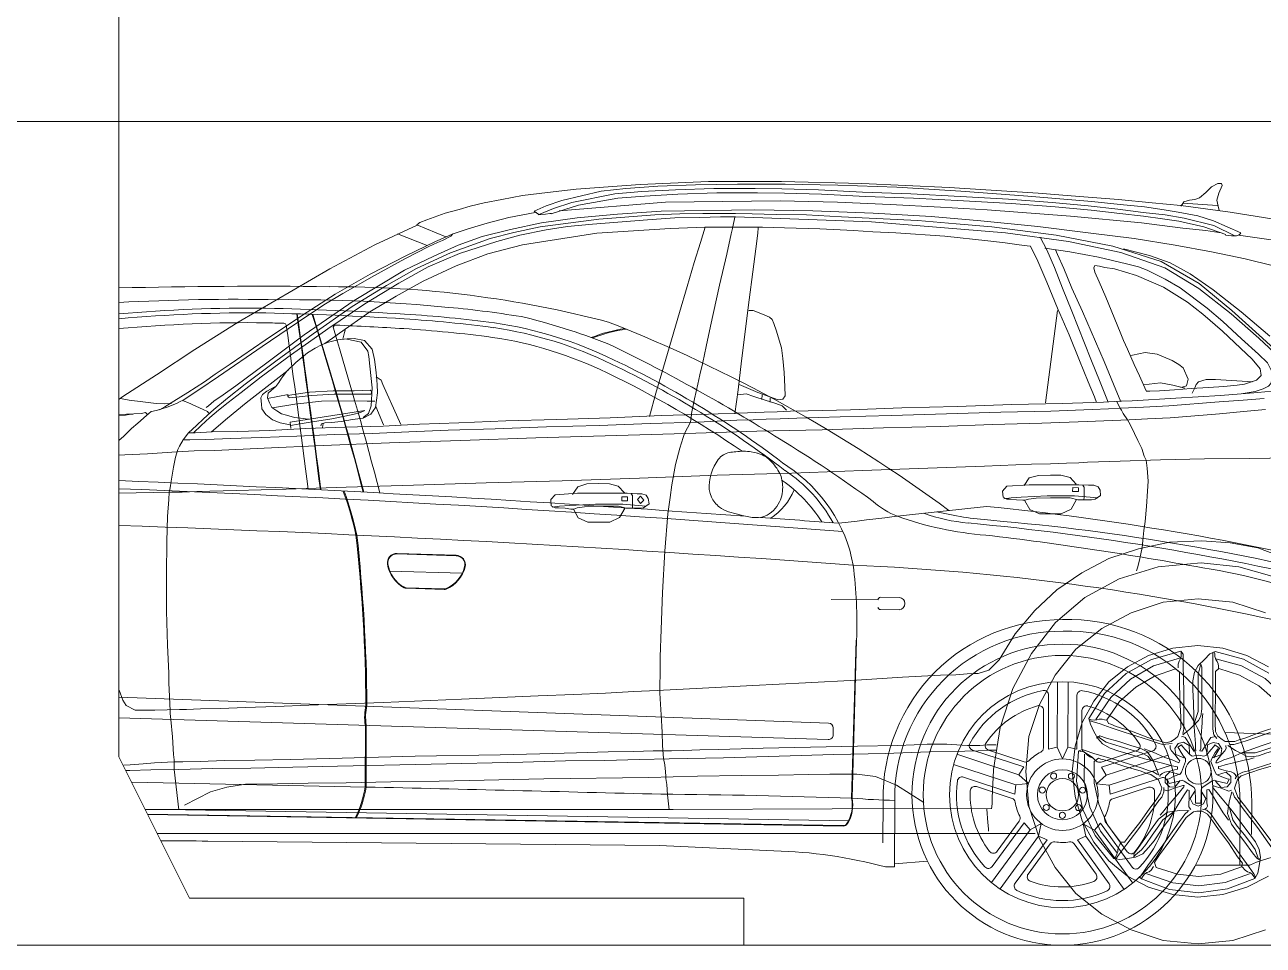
# Model space of a CAD drawing. Header units: millimetres. Extents: x 51154 to 151340, y -24069 to 30962.
# Drawn here: x 136451 to 139084, y -10350 to -8394 of the extents above; entities that cross this region are included whole.
import ezdxf

# ---------------------------------------------------------------- set-up
doc = ezdxf.new("R2010")
doc.units = ezdxf.units.MM
doc.layers.add('Отделка 1 _4_-1', color=7, linetype='Continuous', lineweight=9)
doc.layers.add('Стены', color=7, linetype='Continuous', lineweight=9)
doc.layers.add('Парковка-1', color=7, linetype='Continuous', lineweight=9, true_color=0xaaaaaa)
doc.layers.add('Элементы узлов-1', color=7, linetype='Continuous', lineweight=9, true_color=0xaaaaaa)

# ---------------------------------------------------------------- blocks, each defined once
blk = doc.blocks.new('Парковка_одиночная - Средний класс 5300х2500мм-8504601-Разрез 1-1')
at = {"layer": 'Парковка-1'}
for p, q in [((138912.9, -8773.6), (138986.4, -8778.2)), ((137243.8, -8838.5), (137306.4, -8863.3)), ((138620.6, -9197.4), (138646.8, -9001.7)), ((136966.9, -9188.2), (137010.9, -9179.6)), ((138018.8, -9180.4), (138018, -9190.5)), ((138035.8, -9186.6), (138035.8, -9195.9)), ((137213.6, -9244.6), (137197.3, -9205.2)), ((137085.2, -9241.5), (137084.4, -9250)), ((138991.8, -9930.7), (138978.7, -9951.6))]:
    blk.add_line(p, q, dxfattribs=at)
at = {"layer": 'Парковка-1', "flags": 128}
for points in [[(137346.6, -8844.7), (137284.8, -8819.2), (137290.9, -8814.6), (137305.6, -8808.4), (137345.1, -8794.5), (137374.5, -8786.7), (137397.7, -8779.8), (137427.8, -8772.8), (137465, -8765.8), (137509.1, -8757.3), (137562.4, -8750.4), (137623.5, -8743.4), (137759.7, -8733.3), (137904.3, -8727.2), (138059.8, -8727.2), (138230.7, -8731.8), (138416.4, -8740.3), (138605.1, -8751.9), (138693.3, -8758.9), (138776, -8765.8), (138848, -8772.8), (138908.3, -8778.2), (139013.5, -8792.1), (139106.3, -8807.6)], [(139035.9, -8836.2), (138977.9, -8810.7), (138944.6, -8799.9), (138902.9, -8792.1), (138873.5, -8787.5), (138831.7, -8781.3), (138779.9, -8775.9), (138719.6, -8769.7), (138583.4, -8758.1), (138441.1, -8748), (138305, -8739.5), (138179.7, -8734.9), (138067.5, -8732.6), (137966.2, -8732.6), (137877.2, -8734.1), (137796.8, -8737.2), (137728.7, -8741.9), (137676.1, -8748), (137592.6, -8767.4), (137559.3, -8779), (137533.8, -8790.6), (137543.9, -8797.5), (137548.5, -8797.5), (137557.8, -8796.8), (137567.1, -8795.2), (137570.9, -8795.2)], [(138908.3, -8779.8), (138911.4, -8775.9), (138915.2, -8770.5), (138926.8, -8766.6), (138938.5, -8765.8), (138948.5, -8762), (138961.7, -8750.4), (138974, -8738.8), (138987.2, -8731.8), (138994.9, -8731.8), (138996.5, -8735.7), (138989.5, -8751.9), (138984.9, -8766.6), (138988, -8779.8), (138990.3, -8789)], [(137542.3, -8798.3), (137574.8, -8784.4), (137614.3, -8772), (137705.5, -8753.5), (137762.8, -8748.8), (137834.7, -8744.9), (137915.9, -8741.9), (138004.1, -8741.9), (138060.6, -8742.6), (138138.7, -8744.9), (138232.3, -8749.6), (138334.4, -8753.5), (138440.3, -8758.9), (138542.4, -8765.1), (138635.2, -8772), (138711.8, -8779), (138774.5, -8785.9), (138828.6, -8792.9), (138875, -8798.3), (138916, -8805.3), (138978.7, -8820.8), (139023.5, -8842.4)], [(137570.2, -8796), (137628.2, -8777.4), (137711.7, -8762.7), (137768.9, -8758.1), (137839.3, -8754.2), (137922.1, -8751.1), (138008.7, -8751.1), (138066, -8751.9), (138144.9, -8754.2), (138238.5, -8758.9), (138340.6, -8762.7), (138446.5, -8768.2), (138548.6, -8774.3), (138641.4, -8781.3), (138718, -8788.3), (138779.1, -8795.2), (138829.4, -8800.6), (138869.6, -8806.8), (138904.4, -8811.5), (138957.8, -8823.8), (139004.2, -8840.1)], [(139168.9, -8922.1), (139045.2, -8891.9), (138974, -8876.4), (138896.7, -8862.5), (138809.3, -8848.6), (138711.8, -8836.2), (138604.3, -8823.1), (138483.6, -8810.7), (138377.7, -8801.4), (138254.7, -8794.5), (138126.3, -8789.8), (138003.3, -8787.5), (137803.8, -8790.6), (137710.9, -8796.8), (137625.1, -8804.5), (137549.3, -8815.3), (137483.5, -8829.3), (137423.2, -8844), (137372.2, -8862.5), (137321.1, -8885.7), (137258.5, -8915.9), (137151.7, -8980.1), (137045, -9052.8), (136966.1, -9112.4), (136899.6, -9161.1), (136873.3, -9180.4), (136853.1, -9194.3), (136841.5, -9203.6), (136836.9, -9207.5)], [(137587.2, -8789.8), (137813, -8771.2), (138056.7, -8768.2), (138178.9, -8771.2), (138291, -8775.9), (138397.8, -8782.1), (138496.8, -8787.5), (138673.9, -8800.6), (138824.7, -8815.3), (138863.4, -8820), (138912.9, -8826.2), (138961.7, -8831.6), (138980.2, -8833.9), (138994.1, -8836.2)], [(137536.1, -8792.9), (137480.4, -8803.7), (137434, -8816.1), (137393.8, -8827.7), (137359.8, -8839.3), (137345.9, -8845.5), (137324.2, -8854.8), (137261.5, -8884.9), (137185.7, -8924.4), (137110.7, -8966.9), (137041.9, -9011), (136962.2, -9064.4), (136888, -9115.4), (136856.2, -9136.3), (136833, -9152.6), (136797.5, -9175.8), (136768.1, -9194.3), (136748.7, -9205.9), (136737.9, -9212.1)], [(136778.9, -10062.2), (136768.8, -9976.3), (136768.8, -9960.9), (136768.8, -9956.2), (136767.3, -9944.6), (136765, -9907.5), (136761.9, -9870.4), (136760.3, -9858), (136760.3, -9851.8), (136759.6, -9837.1), (136758, -9806.9), (136757.2, -9793), (136757.2, -9772.1), (136754.9, -9712.6), (136752.6, -9639.9), (136752.6, -9561.7), (136753.4, -9492.1), (136754.9, -9438.8), (136757.2, -9403.2), (136758, -9387.7), (136760.3, -9378.4), (136762.7, -9363.7), (136767.3, -9334.3), (136771.9, -9312.7), (136776.6, -9296.4), (136780.4, -9289.5), (136788.2, -9276.3), (136799, -9261.6), (136816, -9245.4), (136831.5, -9231.5), (136853.1, -9211.4), (136882.5, -9187.4), (136919.7, -9158), (136984.6, -9109.3), (137064.3, -9051.2), (137147.1, -8993.2), (137219.8, -8948.4), (137284, -8912), (137355.9, -8878.8), (137440.2, -8848.6), (137490.5, -8835.4), (137547, -8823.8), (137671.5, -8807.6), (137790.6, -8798.3), (137844, -8796), (137892.7, -8795.2), (137932.2, -8795.2), (137962.3, -8795.2), (137997.1, -8796), (138048.2, -8797.5), (138113.1, -8798.3), (138187.4, -8802.2), (138349.8, -8809.9), (138431, -8816.9), (138506.8, -8823.8), (138643.8, -8841.6), (138764.4, -8864.8), (138866.5, -8897.3), (138947.7, -8943.7), (139017.3, -9001.7), (139082.3, -9059.8), (139133.4, -9106.9)], [(139085.4, -9188.2), (139041.3, -9192), (138990.3, -9195.1), (138882.8, -9203.6), (138829.4, -9206.7), (138781.4, -9209), (138755.1, -9210.6), (138720.3, -9211.4), (138632.2, -9215.2), (138526.2, -9217.5), (138410.2, -9220.6), (138293.4, -9224.5), (138184.3, -9227.6), (138092.3, -9229.9), (138056.7, -9231.5), (138027.3, -9232.2), (137999.4, -9233.8), (137964.6, -9234.6), (137881.1, -9238.4), (137781.3, -9241.5), (137672.3, -9245.4), (137560.1, -9248.5), (137451, -9253.1), (137351.3, -9255.4), (137267.7, -9259.3), (137189.6, -9262.4), (137109.9, -9264.7), (137029.5, -9268.6), (136954.5, -9270.9), (136889.5, -9273.2), (136836.1, -9275.6), (136802.1, -9276.3), (136789.7, -9276.3)], [(136809.8, -9261.6), (136826.1, -9245.4), (136844.6, -9228.4), (136863.2, -9212.9), (136883.3, -9196.7), (136911.2, -9175.8), (136953.7, -9142.5), (137017.9, -9094.6), (137095.2, -9040.4), (137174.1, -8987), (137246.1, -8943), (137308.7, -8908.9), (137375.2, -8880.3), (137454.9, -8854.8), (137503.6, -8841.6), (137559.3, -8830), (137605, -8823.1), (137658.3, -8817.7), (137775.1, -8808.4), (137833.1, -8804.5), (137886.5, -8803.7), (137929.8, -8802.2), (137962.3, -8802.2), (138250.8, -8813), (138536.2, -8836.2), (138670.1, -8854.8), (138781.4, -8878), (138874.3, -8910.5), (138947, -8954.6), (139015.8, -9008.7), (139074.6, -9059.8), (139118.7, -9101.5)], [(139102.4, -9172.7), (139072.3, -9175.8), (138992.6, -9182), (138898.2, -9187.4), (138805.4, -9193.6), (138779.1, -9194.3), (138744.3, -9195.9), (138656.1, -9199), (138549.4, -9201.3), (138433.4, -9205.2), (138315.8, -9208.3), (138206.7, -9212.1), (138116.2, -9214.5), (138079.1, -9215.2), (138050.5, -9216.8), (138022.7, -9217.5), (137987.8, -9219.1), (137904.3, -9221.4), (137804.5, -9224.5), (137695.5, -9229.1), (137582.5, -9233), (137473.5, -9236.1), (137373.7, -9240), (137290.2, -9243.1), (137212.8, -9246.9), (137131.6, -9249.3), (137048.8, -9252.4), (136972.3, -9256.2), (136904.2, -9258.5), (136849.3, -9259.3), (136813.7, -9261.6), (136800.6, -9261.6)], [(137868, -9223.7), (137874.9, -9188.9), (137881.9, -9158), (137886.5, -9137.9), (137892.7, -9111.6), (137899.7, -9077.5), (137908.9, -9035), (137928.3, -8947.6), (137943.8, -8881.9), (137953, -8838.5), (137955.4, -8826.9), (137956.1, -8823.8), (137960.8, -8803)], [(136651.6, -9189.9), (136659.8, -9184.3), (136730.9, -9137.9), (136812.9, -9084.5), (136905, -9026.5), (137099.9, -8912.8), (137195, -8861.7), (137285.5, -8820)], [(136785.9, -9193.6), (136821.4, -9169.6), (136863.2, -9141.7), (136956, -9077.5), (137048.8, -9014.9), (137090.6, -8987), (137127, -8965.4), (137194.3, -8926.7), (137259.2, -8891.9), (137310.3, -8865.6), (137328.8, -8857.1), (137338.9, -8852.5), (137356.7, -8843.2), (137361.3, -8838.5)], [(138729.6, -9196.7), (138725, -9185.1), (138711.8, -9152.6), (138693.3, -9107.7), (138671.6, -9052.8), (138646.8, -8996.3), (138623.6, -8941.4), (138604.3, -8896.6), (138588.8, -8864.8), (138581.9, -8864.1), (138564.9, -8861.7), (138535.5, -8857.9), (138498.3, -8853.2), (138407.1, -8843.2), (138302.7, -8836.2), (138253.9, -8833.9), (138212.9, -8831.6), (138141, -8827.7), (138066, -8825.4), (138019.6, -8824.6), (137962.3, -8824.6), (137896.6, -8824.6), (137823.1, -8826.9), (137666.9, -8837), (137509.1, -8861.7), (137435.6, -8881.1), (137368.3, -8906.6), (137297.9, -8939.1), (137240.7, -8970.8), (137185, -9004.1), (137120, -9049.7), (137105.3, -9059.8), (137089.1, -9071.4)], [(137779, -9226.8), (137792.9, -9177.3), (137809.2, -9121.6), (137843.2, -9005.6), (137859.4, -8950.7), (137874.1, -8899.6), (137887.3, -8857.1), (137897.3, -8824.6)], [(137960.8, -9220.6), (137967.7, -9169.6), (137974.7, -9108.5), (137990.9, -8978.5), (137998.7, -8919), (138004.9, -8870.3), (138009.5, -8837), (138010.3, -8825.4)], [(139003.4, -8841.6), (139016.6, -8842.4), (139026.6, -8842.4), (139033.6, -8840.1), (139035.9, -8837)], [(139031.3, -8841.6), (139100.9, -8850.9), (139157.3, -8861)], [(138786.8, -8870.3), (138841.8, -8884.2), (138885.9, -8900.4), (138928.4, -8923.6), (138977.1, -8957.7), (139036.7, -9004.1), (139097.8, -9055.9)], [(139088.5, -9211.4), (139042.1, -9216), (138991, -9220.6), (138885.9, -9229.1), (138837.9, -9231.5), (138798.5, -9233.8), (138709.5, -9236.9), (138612.8, -9240.7), (138508.4, -9243.8), (138397, -9247.7), (138276.4, -9250.8), (138146.4, -9254.7), (138007.2, -9257.8), (137856.4, -9262.4), (137537.7, -9271.7), (137378.3, -9277.9), (137226.7, -9282.5), (137085.2, -9287.9), (136959.9, -9294.1), (136855.5, -9298.8), (136811.4, -9299.5), (136774.3, -9301.9), (136712.4, -9305.7), (136663.6, -9308), (136651.6, -9308.8)], [(138754.4, -9195.9), (138737.3, -9153.3), (138717.2, -9104.6), (138677, -9002.5), (138656.9, -8953.8), (138639.9, -8909.7), (138623.6, -8872.6), (138609.7, -8845.5)], [(138619.8, -8868.7), (138672.4, -8876.4), (138733.5, -8888), (138793, -8902), (138818.6, -8908.9), (138837.1, -8915.9), (138875, -8934.5), (138907.5, -8953), (138964.7, -8996.3), (138998, -9024.9), (139037.5, -9061.3), (139073.8, -9093.8), (139093.1, -9112.4), (139104.7, -9136.3), (139100.1, -9156.4), (139094.7, -9161.9), (139083.9, -9168), (139066.8, -9173.5), (139036.7, -9178.1)], [(138642.2, -8872.6), (138646.8, -8882.6), (138660, -8912), (138677, -8953.8), (138699.4, -9003.3), (138745.9, -9110), (138765.2, -9158), (138781.4, -9195.1)], [(138834.8, -9172.7), (138842.5, -9172.7), (138863.4, -9171.9), (138895.1, -9169.6), (138930.7, -9167.3), (138967.1, -9164.9), (139000.3, -9162.6), (139028.2, -9160.3), (139043.6, -9158), (139069.2, -9149.5), (139079.2, -9139.4), (139076.9, -9125.5), (139059.9, -9104.6), (139035.1, -9081.4), (138997.2, -9045.1), (138955.5, -9009.5), (138923, -8984), (138871.9, -8951.5), (138814.7, -8926.7), (138767.5, -8912.8), (138747.4, -8909.7), (138735.8, -8907.4), (138725.7, -8905.8), (138723.4, -8910.5), (138725.7, -8919.8), (138735, -8940.6), (138748.9, -8973.1), (138779.9, -9047.4), (138786.8, -9065.2), (138795.4, -9083.7), (138809.3, -9116.2), (138820.9, -9140.2), (138834.8, -9171.9)], [(137970.1, -9158.8), (138009.5, -9175.8), (138035, -9185.1), (138052.8, -9191.2), (138062.9, -9189.7), (138067.5, -9182.7), (138066.7, -9163.4), (138065.2, -9133.2), (138062.9, -9103.1), (138059.8, -9080.6), (138055.1, -9064.4), (138048.9, -9045.1), (138043.5, -9028.8), (138039.7, -9020.3), (138034.3, -9015.7), (138022.7, -9010.3), (137999.4, -9001.7), (137990.2, -9001.7)], [(137133.1, -9040.4), (137130.8, -9048.2), (137127, -9062.1)], [(137080.6, -9246.2), (137082.1, -9242.3), (137089.1, -9240), (137103, -9239.2), (137123.9, -9236.9), (137147.8, -9233), (137170.3, -9229.9), (137186.5, -9221.4), (137196.6, -9207.5), (137201.2, -9176.6), (137200.4, -9158.8), (137198.1, -9133.2), (137194.3, -9105.4), (137189.6, -9083.7), (137173.4, -9065.2), (137151.7, -9060.5), (137136.2, -9061.3), (137116.9, -9063.6), (137096.8, -9068.3), (137082.1, -9074.5), (137068.2, -9081.4), (137051.9, -9091.5), (137027.2, -9111.6), (137008.6, -9130.1), (136997, -9144.8), (136991.6, -9154.1), (136984.6, -9162.6), (136975.4, -9170.4), (136968.4, -9177.3), (136966.9, -9186.6), (136971.5, -9197.4), (136976.1, -9207.5), (136987, -9214.5), (136997, -9220.6), (137007.8, -9223.7), (137024.9, -9228.4), (137043.4, -9230.7), (137051.9, -9232.2), (137055, -9232.2)], [(137135.5, -9062.1), (137166.4, -9068.3), (137180.3, -9087.6), (137182.7, -9099.2), (137185, -9119.3), (137189.6, -9165.7), (137187.3, -9203.6), (137181.9, -9219.9), (137170.3, -9228.4)], [(138802.3, -9097.7), (138806.2, -9096.1), (138832.5, -9090.7), (138858, -9093.8), (138890.5, -9107.7), (138904.4, -9116.2), (138913.7, -9123.2), (138924.5, -9147.2), (138920.7, -9161.1), (138908.3, -9164.9)], [(137010.9, -9127.8), (136922, -9197.4), (136882.5, -9229.9), (136848.5, -9259.3)], [(137198.1, -9142.5), (137209, -9149.5), (137212, -9158.8), (137221.3, -9178.9), (137235.2, -9209), (137250.7, -9243.8)], [(138829.4, -9159.5), (138865.7, -9154.9), (138891.3, -9160.3), (138916.8, -9166.5)], [(138933, -9177.3), (138938.5, -9165.7), (138941.5, -9158.8), (138946.2, -9152.6), (138962.4, -9147.9), (138977.9, -9147.9), (138982.5, -9147.9), (139061.4, -9152.6)], [(136983.1, -9163.4), (136966.1, -9172.7), (136956.8, -9179.6), (136952.9, -9186.6), (136954.5, -9200.5), (136955.2, -9210.6), (136963.8, -9222.2), (136977.7, -9233.8), (136993.9, -9240), (137015.6, -9244.6), (137017.1, -9249.3), (137017.1, -9252.4)], [(137967, -9180.4), (137984.8, -9178.1), (138001, -9184.3), (138025, -9192), (138047.4, -9199), (138061.3, -9203.6), (138070.6, -9212.9)], [(136651.6, -9276.8), (136661.3, -9269.4), (136678.3, -9252.4), (136691.5, -9240.7), (136710.1, -9224.5), (136720.1, -9216), (136724, -9215.2), (136733.3, -9212.9), (136754.1, -9206.7), (136773.5, -9199), (136782.8, -9194.3), (136786.6, -9192.8), (136789.7, -9194.3), (136798.2, -9196.7), (136815.2, -9204.4), (136830.7, -9211.4), (136840, -9216), (136843.1, -9220.6)], [(136654.4, -9188.2), (136672.9, -9192), (136702.3, -9195.1), (136730.2, -9199), (136748.7, -9199.8), (136758.8, -9199), (136763.4, -9199)], [(136977.7, -9208.3), (137025.6, -9200.5), (137082.1, -9194.3), (137149.4, -9193.6), (137178.8, -9194.3), (137195, -9194.3)], [(138814.7, -9554.8), (138816.2, -9547.8), (138820.9, -9531.6), (138824, -9514.6), (138826.3, -9505.3), (138827.8, -9489.8), (138830.2, -9468.9), (138832.5, -9449.6), (138835.6, -9417.9), (138837.9, -9385.4), (138839.4, -9363.7), (138837.1, -9336.7), (138834.8, -9319.6), (138830.9, -9311.1), (138825.5, -9294.9), (138817, -9277.9), (138810.1, -9262.4), (138800.8, -9243.8), (138795.4, -9233.8), (138786.1, -9219.9), (138782.2, -9212.9), (138779.9, -9209), (138772.9, -9195.1)], [(136712.4, -9222.2), (136707.7, -9218.3), (136699.2, -9219.9), (136683, -9220.6), (136651.6, -9222.6)], [(136651.6, -9225.4), (136665.2, -9223.7), (136676.8, -9221.4), (136680.7, -9221.4)], [(137820.8, -10062.2), (137817.7, -10030.5), (137816.1, -10008.8), (137813.8, -9995.7), (137813.8, -9991), (137813, -9981.7), (137811.5, -9967), (137809.2, -9953.1), (137806.8, -9925.3), (137806.1, -9897.4), (137803.8, -9860.3), (137802.2, -9826.3), (137801.4, -9813.9), (137801.4, -9807.7), (137801.4, -9796.1), (137802.2, -9774.5), (137802.2, -9737.3), (137803.8, -9679.3), (137806.8, -9600.4), (137811.5, -9513), (137818.5, -9433.3), (137823.1, -9398.5), (137827, -9371.5), (137834.7, -9328.9), (137844, -9294.1), (137850.9, -9270.9), (137853.3, -9262.4), (137866.4, -9238.4), (137868.7, -9223)], [(139141.9, -9314.2), (139053.7, -9315.8), (138958.6, -9316.6), (138865.7, -9318.9), (138779.9, -9321.2), (138710.3, -9323.5), (138691.7, -9325.1), (138665.4, -9325.8), (138631.4, -9327.4), (138591.2, -9328.2), (138491.4, -9332), (138370.7, -9336.7), (138232.3, -9341.3), (138081.4, -9346.7), (137922.9, -9351.4), (137758.1, -9357.5), (137593.4, -9363), (137431.7, -9367.6), (137277.8, -9372.2), (137134.7, -9376.9), (137007.1, -9380.7), (136900.3, -9383.8), (136816.8, -9386.2), (136785.9, -9387.7), (136761.1, -9387.7), (136651.6, -9389.5)], [(137615.8, -9392.4), (137626.6, -9376.1), (137646, -9369.9), (137671.5, -9369.1), (137693.9, -9369.9), (137712.5, -9374.6), (137726.4, -9388.5)], [(138575.7, -9373), (138586.5, -9356.8), (138605.9, -9352.1), (138631.4, -9351.4), (138653.8, -9351.4), (138673.1, -9356), (138686.3, -9370.7)], [(137740.3, -9390.8), (137743.4, -9394.7), (137743.4, -9401.6), (137743.4, -9409.4), (137743.4, -9416.3), (137742.7, -9421)], [(138532.4, -9401.6), (138547.8, -9399.3), (138569.5, -9397.8), (138624.4, -9395.4), (138682.4, -9395.4), (138731.9, -9399.3)], [(138700.2, -9373), (138703.3, -9376.9), (138703.3, -9383.8), (138703.3, -9391.6), (138703.3, -9398.5), (138702.5, -9403.2)], [(137572.5, -9419.4), (137588, -9417.1), (137609.6, -9415.6), (137664.5, -9413.2), (137722.5, -9413.2), (137772, -9417.1)], [(137617.3, -9423.3), (137627.4, -9441.9), (137648.3, -9451.1), (137694.7, -9451.1), (137715.6, -9441.1), (137727.2, -9421)], [(138577.2, -9405.5), (138587.3, -9424.1), (138608.2, -9433.3), (138654.6, -9433.3), (138675.5, -9423.3), (138687.1, -9403.2)], [(138522.3, -9743.5), (138556.4, -9688.6), (138598.1, -9639.1), (138645.3, -9595), (138697.9, -9558.6), (138755.9, -9528.5), (138818.6, -9507.6), (138884.3, -9493.7), (138953.1, -9490.6), (139013.5, -9495.2), (139072.3, -9505.3), (139180.5, -9547), (139273.4, -9612), (139347.6, -9697.1), (139383.2, -9759.8), (139411, -9838.6), (139428.8, -9938.4), (139431.9, -9997.2), (139431.2, -10064.5)], [(139107.1, -9567.2), (139032, -9546.3), (138951.6, -9537.8), (138860.3, -9546.3), (138777.6, -9571.8), (138704.9, -9611.2), (138642.2, -9664.6), (138591.2, -9730.4), (138551.7, -9804.6), (138524.6, -9887.4), (138510.7, -9976.3), (138509.9, -9994.1), (138508.4, -10018.1), (138507.6, -10040.5), (138507.6, -10049.8), (138506.1, -10059.9)], [(139088.5, -10317.4), (139018.9, -10339.9), (138945.4, -10346.8), (138871.2, -10339.9), (138803.1, -10317.4), (138740.4, -10284.2), (138685.5, -10240.1), (138641.4, -10185.2), (138608.2, -10124.1), (138585.7, -10054.4), (138578.8, -9981), (138585.7, -9906.7), (138608.2, -9838.6), (138641.4, -9776), (138685.5, -9721.1), (138740.4, -9677), (138803.1, -9643.7), (138871.2, -9621.3), (138945.4, -9614.3), (139018.9, -9621.3), (139088.5, -9643.7)], [(139094.7, -10203), (139049.1, -10226.9), (138998, -10242.4), (138944.6, -10247.8), (138891.3, -10242.4), (138840.2, -10226.9), (138795.4, -10203), (138755.9, -10170.5), (138723.4, -10131), (138698.7, -10085.4), (138684, -10034.3), (138677.8, -9981), (138684, -9926.8), (138698.7, -9876.5), (138723.4, -9831.7), (138755.9, -9790.7), (138795.4, -9758.2), (138840.2, -9734.2), (138891.3, -9718.8), (138944.6, -9713.3), (138998, -9718.8), (139049.1, -9734.2), (139094.7, -9758.2)], [(138864.2, -9991.8), (138865, -9988.7), (138868.8, -9984.8), (138874.3, -9982.5), (138885.1, -9980.2), (138895.1, -9977.1), (138901.3, -9975.6), (138901.3, -9970.9), (138896.7, -9970.1), (138887.4, -9967.8), (138869.6, -9963.2), (138844.1, -9957), (138831.7, -9953.9), (138804.6, -9945.4), (138776.8, -9937.7), (138758.2, -9931.5), (138742, -9922.2), (138731.9, -9910.6), (138723.4, -9895.9), (138716.5, -9880.4), (138713.4, -9868), (138746.6, -9815.4), (138792.3, -9772.9), (138846.4, -9742.7), (138908.3, -9724.9), (138913.7, -9731.9), (138913.7, -9740.4), (138913.7, -9757.4), (138915.2, -9810), (138915.2, -9863.4), (138915.2, -9882.7), (138915.2, -9891.2), (138912.9, -9900.5)], [(138909.1, -9727.3), (138909.1, -9730.4), (138909.1, -9736.5), (138907.5, -9742), (138905.2, -9746.6), (138902.9, -9752.8), (138902.9, -9760.5)], [(138909.8, -9907.5), (138912.9, -9906.7), (138917.6, -9909), (138926.8, -9923), (138936.1, -9937.7), (138940.8, -9936.9), (138940, -9932.2), (138940, -9921.4), (138938.5, -9904.4), (138936.1, -9877.3), (138936.1, -9863.4), (138935.4, -9835.6), (138933.8, -9806.9), (138933.8, -9788.4), (138937.7, -9769.8), (138945.4, -9755.9), (138958.6, -9742.7), (138970.2, -9731.1), (138981.8, -9725.7), (139042.1, -9742), (139095.5, -9772.1)], [(139098.6, -9898.2), (139047.5, -9916), (139028.9, -9921.4), (139021.2, -9923.7), (139011.9, -9923.7)], [(138976.4, -9728.8), (138976.4, -9735.8), (138976.4, -9752.8), (138976.4, -9777.5), (138976.4, -9806.2), (138976.4, -9861.1), (138976.4, -9880.4), (138976.4, -9891.2), (138978.7, -9902.8), (138984.9, -9910.6)], [(138979.4, -9727.3), (138981, -9731.1), (138981, -9736.5), (138983.3, -9742.7), (138985.6, -9747.4), (138988, -9752), (138988.7, -9757.4), (138988.7, -9761.3)], [(138523.1, -9742.7), (138500.7, -9765.9), (138477.5, -9772.9), (138470.5, -9772.9), (138454.3, -9773.7), (138430.3, -9775.2), (138397.8, -9776), (138317.3, -9780.6), (138219.1, -9786.8), (138110.8, -9792.2), (137998.7, -9798.4), (137891.9, -9803.8), (137795.2, -9808.5), (137745.7, -9810.8), (137685.4, -9814.7), (137618.1, -9817), (137542.3, -9820.1), (137379.9, -9827), (137212.8, -9834), (137055, -9840.2), (136984.6, -9842.5), (136920.4, -9844.8), (136867.1, -9847.2), (136824.5, -9847.9), (136795.1, -9849.5), (136780.4, -9849.5), (136727.8, -9850.3), (136704.6, -9850.3), (136686.1, -9850.3), (136666.7, -9841), (136659.8, -9829.4), (136651.6, -9808.1)], [(138728.1, -9870.4), (138759.8, -9824), (138801.5, -9784.5), (138850.3, -9756.7), (138906, -9740.4)], [(138946.2, -9754.3), (138950.8, -9752.8), (138953.1, -9759), (138953.1, -9773.7), (138953.1, -9800.7), (138953.1, -9829.4), (138953.1, -9847.9), (138950.8, -9863.4), (138946.2, -9872.7), (138936.1, -9882.7), (138927.6, -9891.2), (138912.9, -9902.8)], [(138950.1, -9755.1), (138945.4, -9774.5), (138945.4, -9789.9), (138945.4, -9813.9), (138945.4, -9838.6), (138945.4, -9853.3), (138936.9, -9878.9)], [(138983.3, -9741.2), (139037.5, -9756.7), (139087.7, -9783), (139129.5, -9821.6), (139162, -9868.8)], [(138714.1, -9869.6), (138718, -9871.1), (138725, -9871.9), (138730.4, -9871.1), (138735, -9869.6), (138741.2, -9869.6), (138746.6, -9871.1), (138750.5, -9871.9)], [(138979.4, -9907.5), (138972.5, -9909), (138963.2, -9923), (138953.1, -9937.7), (138949.3, -9936.9), (138950.8, -9932.2), (138950.8, -9921.4), (138951.6, -9904.4), (138953.9, -9877.3), (138953.9, -9870.4), (138955.5, -9858)], [(138714.1, -9872.7), (138720.3, -9875), (138737.3, -9879.6), (138760.5, -9888.2), (138788.4, -9897.4), (138841.8, -9914.5), (138860.3, -9920.6), (138869.6, -9923.7), (138890.5, -9921.4)], [(136661.9, -9967.6), (136675.2, -9967), (136703.1, -9964.7), (136727.1, -9962.4), (136768.8, -9960.1), (136787.4, -9960.1), (136823.8, -9959.3), (136875.6, -9957.8), (136940.6, -9957), (137016.4, -9955.4), (137099.9, -9953.1), (137280.9, -9948.5), (137461.9, -9945.4), (137546.2, -9943.1), (137624.3, -9941.5), (137691.6, -9939.2), (137745.7, -9938.4), (137786.7, -9936.9), (137808.4, -9936.9), (137826.2, -9936.9), (137852.5, -9936.1), (137886.5, -9934.6), (137926.7, -9933.8), (138021.1, -9931.5), (138121.7, -9929.1), (138221.4, -9926.8), (138307.3, -9925.3), (138342.1, -9924.5), (138369.2, -9923), (138386.2, -9923), (138394.7, -9923), (138410.9, -9923), (138432.6, -9924.5), (138455, -9925.3), (138468.9, -9925.3), (138481.3, -9925.3), (138496.8, -9924.5), (138510.7, -9924.5), (138516.1, -9924.5)], [(138729.6, -9909.8), (138736.6, -9905.2), (138750.5, -9909.8), (138776.8, -9917.5), (138804.6, -9926.1), (138822.4, -9931.5), (138836.4, -9938.4), (138841.8, -9945.4), (138850.3, -9959.3), (138854.9, -9970.1), (138861.9, -9988.7)], [(138731.2, -9906.7), (138749.7, -9918.3), (138763.6, -9923), (138786.8, -9929.9), (138810.1, -9936.9), (138824.7, -9941.5), (138838.7, -9948.5), (138845.6, -9957.8)], [(138915.2, -9951.6), (138898.2, -9944.6), (138895.9, -9932.2), (138902.9, -9921.4), (138914.5, -9918.3), (138926.1, -9925.3), (138926.8, -9942.3)], [(138964, -9944.6), (138965.5, -9924.5), (138977.1, -9919.1), (138988.7, -9921.4), (138995.7, -9933), (138993.4, -9945.4), (138975.6, -9951.6)], [(139004.2, -9925.3), (139005, -9932.2), (139001.9, -9936.9), (138994.9, -9944.6), (138988, -9953.9), (138984.1, -9958.5), (138983.3, -9962.4), (138986.4, -9962.4), (139000.3, -9956.2), (139016.6, -9950.8), (139041.3, -9940), (139053.7, -9935.3), (139079.2, -9926.1), (139107.1, -9916.8)], [(139102.4, -10143.4), (139071.5, -10100.1), (139039, -10057.5), (139028.2, -10042.1), (139022.8, -10035.1), (139018.9, -10025.8)], [(139161.2, -9912.9), (139163.5, -9916), (139158.9, -9919.9), (139145, -9924.5), (139117.9, -9933.8), (139091.6, -9941.5), (139073.8, -9947.7), (139059.1, -9950), (139048.3, -9948.5), (139034.4, -9941.5), (139025.1, -9936.1), (139008.8, -9925.3)], [(139162, -9916), (139141.1, -9916), (139127.2, -9920.6), (139104, -9929.1), (139080.8, -9936.9), (139066.8, -9941.5), (139039.8, -9941.5)], [(136666, -9978.9), (136674.5, -9978.6), (136719.3, -9977.1), (136778.9, -9976.3), (136850.8, -9974.8), (136932, -9974), (137021, -9971.7), (137116.1, -9969.4), (137314.9, -9965.5), (137509.8, -9960.9), (137600.3, -9958.5), (137683.9, -9957.8), (137758.1, -9955.4), (137820.8, -9953.9), (137936.8, -9951.6), (138055.1, -9948.5), (138171.2, -9944.6), (138280.2, -9942.3), (138373.8, -9939.2), (138449.6, -9937.7), (138477.5, -9936.9), (138498.3, -9935.3), (138510.7, -9935.3), (138515.4, -9935.3)], [(138929.9, -10061.4), (138925.3, -10056), (138925.3, -10049), (138926.1, -10038.2), (138926.1, -10028.2), (138926.1, -10021.2), (138923, -10019.6), (138914.5, -10032.8), (138905.2, -10047.5), (138891.3, -10069.9), (138884.3, -10081.5), (138868.1, -10103.2), (138851.8, -10127.9), (138840.2, -10142.6), (138827.8, -10155.8), (138812.4, -10162.7), (138795.4, -10165.8), (138779.1, -10168.2), (138766, -10165.8), (138726.5, -10117.1), (138700.2, -10061.4), (138687.1, -10001.1), (138690.9, -9937.7), (138698.7, -9933.8), (138705.6, -9936.1), (138723.4, -9942.3), (138772.9, -9957), (138824, -9973.2), (138841.8, -9979.4), (138849.5, -9981.7), (138858.8, -9987.2)], [(138691.7, -9936.9), (138695.6, -9938.4), (138702.5, -9939.2), (138707.2, -9943.1), (138710.3, -9946.2), (138714.9, -9950), (138723.4, -9953.1)], [(138772.9, -10152.7), (138738.1, -10107.8), (138714.9, -10056.8), (138703.3, -10001.9), (138704.1, -9943.8)], [(138885.9, -9925.3), (138885.9, -9932.2), (138888.9, -9936.9), (138895.9, -9944.6), (138902.9, -9953.9), (138906.7, -9958.5), (138904.4, -9962.4), (138890.5, -9956.2), (138874.3, -9950.8), (138849.5, -9940), (138844.1, -9937.7), (138830.9, -9933)], [(139195.2, -9933.8), (139189.1, -9936.1), (139172, -9940.7), (139148.8, -9948.5), (139121.8, -9957), (139068.4, -9974), (139049.8, -9980.2), (139040.5, -9982.5), (139028.9, -9987.9), (139024.3, -9996.4)], [(139025.1, -9991), (139025.1, -9987.9), (139021.2, -9984.1), (139015.8, -9981.7), (139005, -9979.4), (138994.9, -9976.3), (138988.7, -9974.8), (138988.7, -9970.1), (138993.4, -9969.4), (139002.6, -9967), (139020.4, -9962.4), (139046, -9956.2), (139051.4, -9955.4), (139064.5, -9951.6)], [(136790.5, -10052.1), (136846.2, -10024.3), (136881, -10014.2), (136920.4, -10008), (136943.6, -10008), (136988.5, -10007.3), (137053.5, -10005.7), (137134.7, -10004.9), (137229.1, -10002.6), (137331.9, -10001.1), (137554.7, -9996.4), (137777.5, -9993.3), (137881.1, -9991), (137973.9, -9989.5), (138053.6, -9988.7), (138117.8, -9987.2), (138162.7, -9986.4), (138183.5, -9986.4), (138219.9, -9986.4), (138259.3, -9991.8), (138304.2, -10009.6), (138362.2, -10046.7)], [(138907.5, -10000.3), (138895.9, -10014.2), (138884.3, -10013.5), (138875, -10004.2), (138875.8, -9991), (138885.1, -9981.7), (138903.6, -9986.4)], [(138986.4, -9987.9), (139005, -9982.5), (139015, -9991.8), (139015, -10004.2), (139007.3, -10013.5), (138994.1, -10015), (138982.5, -10001.1)], [(138770.6, -10167.4), (138773.7, -10161.2), (138784.5, -10147.3), (138817, -10104.7), (138850.3, -10059.1), (138861.9, -10042.8), (138868.1, -10035.1), (138872.7, -10024.3), (138872.7, -10015)], [(139016.6, -10020.4), (139010.4, -10022.7), (139005, -10020.4), (138994.1, -10016.5), (138984.1, -10013.5), (138977.9, -10011.1), (138975.6, -10014.2), (138984.9, -10025.8), (138996.5, -10039), (139014.3, -10059.9), (139022, -10069.9), (139038.2, -10092.4), (139056, -10115.6), (139067.6, -10130.3), (139075.4, -10146.5), (139077.7, -10162.7), (139075.4, -10181.3), (139072.3, -10196.8), (139066.1, -10208.4), (139008.1, -10230), (138947, -10238.5), (138884.3, -10231.6), (138824.7, -10209.1), (138821.7, -10206.1), (138824, -10201.4), (138828.6, -10195.2), (138838.7, -10180.5), (138870.4, -10137.2), (138901.3, -10093.1), (138912.2, -10078.4), (138916.8, -10071.5), (138924.5, -10065.3)], [(138873.5, -10019.6), (138880.4, -10022), (138885.9, -10019.6), (138896.7, -10015.8), (138906.7, -10012.7), (138912.9, -10010.4), (138916, -10010.4), (138915.2, -10013.5), (138906, -10025.1), (138894.4, -10038.2), (138876.6, -10059.1), (138873.5, -10063.7), (138865, -10073.8)], [(138951.6, -10022.7), (138961.7, -10038.2), (138957, -10049.8), (138945.4, -10054.4), (138933.8, -10049.8), (138928.4, -10038.2), (138938.5, -10022.7)], [(138959.3, -10060.6), (138963.2, -10059.1), (138965.5, -10054.4), (138964, -10047.5), (138964, -10037.4), (138964, -10026.6), (138964, -10019.6), (138967.8, -10018.9), (138975.6, -10031.2), (138984.9, -10046.7), (138998.8, -10068.4), (139002.6, -10074.6), (139009.6, -10084.6)], [(139076.9, -10165.8), (139074.6, -10168.2), (139069.9, -10165.1), (139060.7, -10153.5), (139044.4, -10131), (139026.6, -10107.8), (139016.6, -10093.1), (139008.1, -10069.9), (139009.6, -10054.4), (139011.9, -10042.8), (139017.3, -10024.3)], [(136707.3, -10061.4), (136778.9, -10061.4), (137829.3, -10061.4), (138505.3, -10059.1)], [(138496, -10060.6), (138498.3, -10089.3), (138499.9, -10102.4), (138499.9, -10107.8)], [(138807.7, -10161.2), (138824.7, -10147.3), (138834, -10135.7), (138848, -10116.3), (138861.9, -10096.2), (138870.4, -10083.8), (138892, -10067.6)], [(138810.1, -10163.5), (138808.5, -10155.8), (138817, -10144.2), (138833.3, -10121), (138849.5, -10097.8), (138861.1, -10082.3), (138880.4, -10067.6), (138895.9, -10065.3), (138906, -10063.7), (138926.1, -10063)], [(139067.6, -10204.5), (139063.8, -10198.3), (139053.7, -10184.4), (139022, -10140.3), (138989.5, -10095.4), (138977.9, -10079.2), (138972.5, -10070.7), (138964, -10063), (138954.7, -10060.6)], [(139073.8, -10167.4), (139066.8, -10146.5), (139058.3, -10134.9), (139043.6, -10115.6), (139028.2, -10097), (139018.9, -10083.8), (139011.9, -10058.3)], [(136732.8, -10112.5), (138499.9, -10112.5), (138598.9, -10112.5)], [(138767.5, -10165.8), (138769.8, -10162.7), (138772.9, -10156.5), (138774.5, -10151.1), (138774.5, -10146.5), (138776.8, -10140.3), (138779.1, -10135.7), (138781.4, -10132.6)], [(138824.7, -10208.4), (138827.1, -10204.5), (138831.7, -10199.1), (138836.4, -10195.2), (138841, -10194.4), (138845.6, -10190.6), (138850.3, -10182.8)], [(139066.1, -10206.8), (139063.8, -10203.7), (139059.9, -10199.1), (139055.2, -10195.2), (139050.6, -10194.4), (139045.2, -10190.6), (139039, -10183.6)], [(139054.5, -10198.3), (139002.6, -10216.9), (138947, -10223.8), (138891.3, -10217.7), (138836.4, -10198.3)]]:
    blk.add_lwpolyline(points, dxfattribs=at)
for points in [[(137186.5, -9178.9), (137153.3, -9178.9), (137109.2, -9178.9), (137060.4, -9182), (137014.8, -9186.6), (137011.7, -9185.8), (137009.4, -9182), (137056.6, -9175), (137106.9, -9171.9), (137151.7, -9171.9), (137185.7, -9170.4), (137188.1, -9172.7), (137188.1, -9176.6)], [(137015.6, -9238.4), (137016.4, -9245.4), (137032.6, -9243.1), (137053.5, -9239.2), (137103.8, -9231.5), (137148.6, -9222.2), (137164.9, -9218.3), (137174.1, -9213.7)], [(138578, -9404.7), (138572.6, -9404.7), (138559.4, -9404), (138545.5, -9402.4), (138538.6, -9402.4), (138530.8, -9397.8), (138529.3, -9385.4), (138538.6, -9374.6), (138586.5, -9371.5), (138636, -9371.5), (138691.7, -9371.5), (138712.6, -9372.2), (138723.4, -9372.2), (138732.7, -9376.1), (138737.3, -9383.1), (138738.1, -9394.7), (138726.5, -9402.4), (138718.8, -9404), (138707.2, -9404), (138695.6, -9404), (138689.4, -9404), (138673.1, -9399.3), (138659.2, -9399.3), (138631.4, -9399.3), (138601.2, -9400.1), (138585, -9402.4)], [(137618.1, -9423.3), (137611.9, -9423.3), (137599.6, -9421.7), (137585.6, -9421), (137578.7, -9421), (137570.2, -9416.3), (137569.4, -9403.2), (137578.7, -9393.1), (137625.9, -9389.3), (137676.1, -9389.3), (137731.8, -9389.3), (137752.7, -9390.8), (137762.8, -9390.8), (137772, -9393.9), (137776.7, -9400.9), (137778.2, -9412.5), (137766.6, -9421), (137758.1, -9421.7), (137746.5, -9421.7), (137734.9, -9421.7), (137729.5, -9421.7), (137713.3, -9417.1), (137699.3, -9417.1), (137671.5, -9417.1), (137641.3, -9418.6), (137625.1, -9421)], [(137732.6, -9405.5), (137720.2, -9405.5), (137720.2, -9397), (137732.6, -9397)], [(137767.4, -9404.7), (137760.4, -9411.7), (137753.5, -9403.2), (137760.4, -9396.2)], [(138690.9, -9386.2), (138678.6, -9386.2), (138679.3, -9377.7), (138690.9, -9378.4)], [(138902.1, -9906.7), (138908.3, -9887.4), (138908.3, -9878.9), (138908.3, -9864.9), (138906.7, -9827), (138906, -9789.9), (138906, -9776.8), (138906, -9769.8), (138897.5, -9762.8), (138852.6, -9778.3), (138813.1, -9801.5), (138778.3, -9832.5), (138751.3, -9871.1), (138755.1, -9878.9), (138759.8, -9880.4), (138771.4, -9885.1), (138803.9, -9895.1), (138838.7, -9908.3), (138851, -9912.9), (138859.6, -9915.2), (138876.6, -9919.9), (138888.2, -9917.5), (138897.5, -9910.6)], [(139002.6, -9917.5), (139023.5, -9916.8), (139030.5, -9914.5), (139044.4, -9909.8), (139080, -9896.7), (139114.8, -9885.1), (139128, -9880.4), (139133.4, -9878.1), (139137.2, -9868), (139109.4, -9829.4), (139074.6, -9799.2), (139033.6, -9776), (138989.5, -9762.1), (138982.5, -9768.3), (138982.5, -9772.9), (138982.5, -9785.3), (138982.5, -9819.3), (138981.8, -9856.4), (138981.8, -9870.4), (138981.8, -9878.1), (138982.5, -9895.9), (138987.2, -9905.9), (138996.5, -9912.9)], [(138916, -10001.1), (138911.4, -9999.5), (138905.2, -10001.1), (138895.9, -10003.4), (138886.6, -10005.7), (138883.5, -10006.5), (138879.7, -9997.2), (138883.5, -9996.4), (138892.8, -9991.8), (138902.1, -9987.9), (138906.7, -9987.2), (138909.8, -9982.5), (138918.3, -9959.3), (138918.3, -9953.1), (138914.5, -9948.5), (138909.1, -9940.7), (138904.4, -9932.2), (138902.1, -9929.1), (138909.8, -9924.5), (138912.2, -9927.6), (138918.3, -9934.6), (138928.4, -9945.4), (138933, -9948.5), (138946.2, -9946.2), (138957.8, -9948.5), (138963.2, -9946.2), (138972.5, -9934.6), (138978.7, -9927.6), (138981, -9924.5), (138988.7, -9929.9), (138986.4, -9933.8), (138981.8, -9940.7), (138974, -9954.7), (138972.5, -9959.3), (138981, -9981), (138984.1, -9987.2), (138988.7, -9989.5), (138998, -9992.6), (139007.3, -9996.4), (139011.2, -9997.2), (139007.3, -10006.5), (139004.2, -10005.7), (138994.9, -10003.4), (138985.6, -10001.1), (138979.4, -9999.5), (138974.8, -10001.1), (138953.9, -10015), (138951.6, -10019.6), (138951.6, -10025.1), (138951.6, -10035.9), (138950.8, -10045.2), (138950.8, -10048.3), (138940, -10048.3), (138940, -10045.2), (138940, -10035.9), (138939.2, -10025.1), (138939.2, -10019.6), (138936.9, -10015)], [(139022.8, -10016.5), (139029.7, -10035.1), (139043.6, -10052.9), (139066.8, -10083.1), (139089.3, -10113.2), (139100.9, -10127.9), (139106.3, -10131.8), (139110.9, -10129.5), (139138.8, -10090.8), (139157.3, -10048.3), (139166.6, -10002.6), (139166.6, -9956.2), (139159.7, -9950.8), (139154.3, -9953.1), (139142.6, -9956.2), (139110.2, -9967), (139073.8, -9977.1), (139061.4, -9981.7), (139052.9, -9984.1), (139036.7, -9990.3), (139028.9, -9998), (139025.1, -10009.6)], [(138861.1, -9998.8), (138844.9, -9987.2), (138836.4, -9984.8), (138824, -9980.2), (138787.6, -9969.4), (138752, -9957.8), (138738.9, -9954.7), (138733.5, -9952.4), (138724.2, -9959.3), (138724.2, -10005.7), (138734.3, -10050.6), (138752.8, -10093.9), (138780.7, -10131), (138789.2, -10131), (138799.2, -10117.1), (138821.7, -10089.3), (138842.5, -10059.1), (138856.5, -10041.3), (138865.7, -10026.6), (138868.1, -10015.8), (138863.4, -10004.2)], [(138935.4, -10066.8), (138919.9, -10078.4), (138907.5, -10097), (138885.1, -10127.9), (138863.4, -10158.1), (138856.5, -10168.9), (138852.6, -10174.3), (138856.5, -10185.2), (138901.3, -10199.1), (138947, -10203.7), (138993.4, -10199.1), (139037.5, -10183.6), (139039.8, -10175.9), (139028.9, -10162), (139009.6, -10132.6), (138988.7, -10104), (138975.6, -10085.4), (138965.5, -10071.5), (138953.9, -10065.3), (138942.3, -10065.3)]]:
    blk.add_lwpolyline(points, close=True, dxfattribs=at)
at = {"layer": 'Парковка-1'}
blk.add_circle((138945.6, -9980.4), 27.4, dxfattribs=at)
blk = doc.blocks.new('Прк_Свб_Механизированная парковка_Параллельная - Прк_Свб_Механизированная парковка_Параллельная-8455325-Разрез 1-1')
at = {"layer": 'Парковка-1'}
for p, q in [((74240.2, -9950), (74240.2, -7470)), ((74240.2, -8600), (76762.2, -8600)), ((74240.2, -9950), (74240.2, -8600)), ((74390.2, -10250), (74240.2, -9950)), ((74390.2, -10250), (74240.2, -9950)), ((75568.2, -10250), (74390.2, -10250)), ((75568.2, -10250), (74390.2, -10250)), ((75568.2, -10350), (75568.2, -10250)), ((75568.2, -10350), (75568.2, -10250)), ((72612.2, -10350), (75568.2, -10350)), ((72612.2, -10350), (75568.2, -10350))]:
    blk.add_line(p, q, dxfattribs=at)
at = {"layer": 'Элементы узлов-1'}
for p, q in [((74240.2, -7470), (74240.2, -9950)), ((76762.2, -8600), (72756.2, -8600)), ((74957.1, -9521.5), (74831.3, -9517.6)), ((74957.1, -9522.5), (74831.3, -9518.6)), ((74970, -9559.8), (74815.9, -9555)), ((74931.6, -9594.1), (74850.7, -9591.6)), ((74931.6, -9593.1), (74850.8, -9590.6)), ((75853.7, -9615.8), (75753.7, -9615.4)), ((75899.2, -9611), (75858.7, -9610.8)), ((75858.6, -9636.9), (75899.1, -9637.1)), ((75797.5, -10037.6), (75807.2, -9701.6)), ((75798.5, -10037.6), (75808.2, -9701.6)), ((76235.2, -9790.3), (76234.7, -9929.2)), ((76257.3, -9929.3), (76257.9, -9790.3)), ((76215.8, -9933.4), (76216.2, -9818.7)), ((76276.2, -9933.7), (76276.6, -9819)), ((75748.7, -9878.3), (74240.2, -9822.9)), ((74240.2, -9867.2), (75747.9, -9913)), ((76205.2, -9930.8), (76205.5, -9851)), ((76286.9, -9931.1), (76287.2, -9851.3)), ((74763.9, -9882.5), (74763.4, -10013.9)), ((74765.9, -9882.5), (74765.4, -10013.9)), ((75758.3, -9903), (75758.3, -9888.4)), ((76591.4, -9898), (76752.2, -9903.7)), ((74240.2, -9950), (74390.2, -10250)), ((76021.3, -9944.4), (76153.3, -9987.9)), ((76163.3, -9971.3), (76054.3, -9935.4)), ((76164.1, -9960.3), (76088.4, -9935.4)), ((76234.7, -9929.2), (76215.8, -9933.4)), ((76234.7, -9929.2), (76245.9, -9954.2)), ((76245.9, -9954.2), (76257.3, -9929.3)), ((76257.3, -9929.3), (76276.2, -9933.7)), ((76327.7, -9961), (76403.6, -9936.6)), ((76328.4, -9971.9), (76437.7, -9936.9)), ((76470.6, -9946.2), (76338.3, -9988.6)), ((76146.3, -10009.4), (76014.2, -9965.9)), ((76153.3, -9987.9), (76163.3, -9971.3)), ((76338.3, -9988.6), (76328.4, -9971.9)), ((76345.2, -10010.1), (76477.5, -9967.7)), ((76144.4, -10028.7), (76035.4, -9992.8)), ((76153.3, -9987.9), (76173.5, -10006.4)), ((76338.3, -9988.6), (76318, -10007)), ((76346.9, -10029.4), (76456.1, -9994.4)), ((74765.4, -10013.9), (74267.2, -10003.9)), ((76138.6, -10038), (76062.8, -10013)), ((76146.3, -10009.4), (76144.4, -10028.7)), ((76173.5, -10006.4), (76146.3, -10009.4)), ((76318, -10007), (76345.2, -10010.1)), ((76345.2, -10010.1), (76346.9, -10029.4)), ((76352.6, -10038.8), (76428.6, -10014.4)), ((75864.3, -10042.8), (75864, -10132.5)), ((75888.6, -10183.7), (75889.2, -10042.5)), ((76622.6, -10180.1), (76623.1, -10047.4)), ((76648, -10047.4), (76647.7, -10114.8)), ((75792.1, -10085.5), (74295.6, -10060.6)), ((75779.8, -10095.7), (74300.8, -10071.2)), ((75779.8, -10096.7), (74301.3, -10072.2)), ((76176.9, -10104.9), (76094.8, -10217)), ((76164.2, -10090.3), (76096.4, -10182.8)), ((76154, -10086.1), (76106.9, -10150.5)), ((76176.9, -10104.9), (76164.2, -10090.3)), ((76200.7, -10091.5), (76176.9, -10104.9)), ((76195.1, -10118.3), (76200.7, -10091.5)), ((76313.8, -10105.4), (76290, -10091.8)), ((76290, -10091.8), (76295.4, -10118.6)), ((76313.8, -10105.4), (76326.6, -10090.9)), ((76395.1, -10218.2), (76313.8, -10105.4)), ((76326.6, -10090.9), (76393.7, -10184)), ((76336.8, -10086.8), (76383.5, -10151.5)), ((74429.4, -10129.1), (75389.3, -10138.2)), ((76113, -10230.4), (76195.1, -10118.3)), ((76212.9, -10126), (76145.1, -10218.5)), ((76219.9, -10134.4), (76172.8, -10198.7)), ((76195.1, -10118.3), (76212.9, -10126)), ((76270.5, -10134.6), (76317.2, -10199.3)), ((76295.4, -10118.6), (76277.6, -10126.2)), ((76277.6, -10126.2), (76344.7, -10219.3)), ((76295.4, -10118.6), (76376.7, -10231.4)), ((75389.3, -10138.2), (75632.5, -10149.5)), ((75869.4, -10183.7), (75888.6, -10183.7)), ((75958.6, -10171.3), (75888.7, -10176.8)), ((76528.4, -10179.7), (76641.5, -10180.1)), ((74390.2, -10250), (75568.2, -10250)), ((75568.2, -10250), (75568.2, -10350)), ((75568.2, -10350), (72612.2, -10350)), ((76264.8, -10350), (76237.9, -10350))]:
    blk.add_line(p, q, dxfattribs=at)
for centre, radius in [((76245.6, -10030.2), 319.8), ((76245.6, -10030.2), 295.9), ((76245.6, -10030.2), 240.1), ((76245.6, -10030.2), 76), ((76245.6, -10030.2), 53.1), ((76245.6, -10030.2), 34.5), ((76226.8, -9990.6), 6.42), ((76264.8, -9990.8), 6.42), ((76202.9, -10020.3), 6.42), ((76288.4, -10020.6), 6.42), ((76211.3, -10057.4), 6.42), ((76279.8, -10057.6), 6.42), ((76245.5, -10074), 6.42)]:
    blk.add_circle(centre, radius, dxfattribs=at)
for centre, radius, start, end in [((74536.6, -21135.9), 12186.1, 89.28871, 91.39343), ((74695.5, -11267.8), 2317.1, 75.3613, 90.1898), ((74519.5, -12105), 3108.9, 89.3918, 95.1578), ((74488.5, -13535.7), 4558.1, 88.872, 93.1232), ((74341.2, -17455.7), 8462, 86.5712, 88.56908), ((74603.2, -12439.7), 3461.4, 84.403, 90.4141), ((74769.7, -10947.7), 1960.4, 80.1519, 84.9916), ((74519.5, -12105), 3098.7, 89.3932, 95.1749), ((74519.5, -12105), 3077.8, 89.396, 95.21), ((74341.2, -17455.7), 8430.9, 88.30274, 88.56756), ((74341.2, -17455.7), 8451.8, 86.57136, 88.56858), ((74590.8, -9033.5), 5, 7.9631, 88.3027), ((45548.1, -13099.8), 29356.5, 7.275, 8.01126), ((45548.1, -13099.8), 29357.5, 7.275, 8.01126), ((66990, -11413.7), 8029.3, 14.61775, 17.42027), ((66990, -11413.7), 8030.3, 14.61775, 17.42027), ((74665.4, -11824.5), 2811.3, 82.4033, 86.3024), ((74665.4, -11824.5), 2821.5, 82.402, 86.3029), ((74913.5, -9879.7), 861.1, 63.9767, 81.6565), ((74751.8, -10415.7), 1443.3, 68.1429, 75.8373), ((74114.2, -11989), 3184.5, 53.5917, 68.5048), ((45522.3, -13099.7), 29356.5, 7.27738, 7.96315), ((74700.7, -9037.4), 5, 87.555, 196.9956), ((66599.6, -11513.5), 8466, 14.53356, 16.99562), ((74341.2, -17455.7), 8430.9, 86.57169, 87.55501), ((74665.4, -11824.5), 2790.5, 82.4061, 86.3014), ((74913.5, -9879.7), 850.9, 63.9734, 81.652), ((75364, -9364.8), 328.6, 98.4667, 111.4073), ((75364, -9364.8), 326.9, 97.9597, 111.0677), ((74913.5, -9879.7), 830, 63.9665, 81.6427), ((73562.6, -12589.4), 3914.6, 57.8721, 63.8284), ((74402.7, -10971.1), 2066, 52.4522, 64.5255), ((74402.7, -10971.1), 2034.9, 55.1776, 64.5297), ((74402.7, -10971.1), 2055.8, 52.4522, 64.5269), ((74290.6, -11514.6), 2617.6, 53.6225, 58.8555), ((75486.1, -9600.8), 310, 28.5684, 56.7345), ((75486.1, -9600.8), 320.2, 10.4654, 56.7345), ((72597.5, -50031.6), 40701.9, 85.80934, 87.6867), ((75472.8, -9616.9), 310, 32.4163, 55.2163), ((72682.7, -48737.3), 39388, 85.49137, 87.73347), ((74096.8, -9616.5), 661.6, 11.9977, 20.4202), ((74096.8, -9616.5), 663.6, 11.9977, 20.4202), ((75552.4, -9330.8), 133.5, 303.2297, 337.2531), ((77822, -25986.6), 16659.9, 95.98761, 97.07356), ((75961.8, -9270.8), 180.7, 228.9459, 248.2243), ((75487.7, -15350.4), 5962.7, 76.47339, 84.25932), ((72597.5, -50031.6), 40701.9, 85.52892, 85.76421), ((76142.3, -8739.4), 741.8, 250.5018, 265.3927), ((76081.4, -9061.5), 393.1, 250.5568, 264.7454), ((76158.2, -8649.5), 800.2, 256.9513, 265.3746), ((75677.1, -14337.5), 4908.1, 75.4338, 85.1315), ((72947.5, -47797.6), 38361.2, 85.73409, 88.06859), ((75505.2, -15199.3), 5771.8, 76.39047, 84.62896), ((71136, -9872.7), 3629.4, 0.5305, 6.2311), ((71136, -9872.7), 3631.4, 0.5305, 6.2311), ((75251.5, -16554.4), 7124.4, 79.5458, 83.29931), ((74830.7, -9537.6), 20, 88.2298, 188.791), ((74830.7, -9537.6), 19, 88.2298, 188.791), ((74956.5, -9541.5), 20, 346.6464, 88.2298), ((74956.5, -9541.5), 19, 346.6464, 88.2298), ((74878.4, -9530.2), 68.2, 188.791, 241.975), ((74878.4, -9530.2), 67.2, 188.791, 241.975), ((74909.6, -9530.3), 67.2, 292.539, 346.6464), ((74909.6, -9530.3), 68.2, 292.539, 346.6464), ((74843.1, -9665.6), 965.7, 357.8659, 7.3187), ((75591.8, -14654.5), 5116.1, 77.2142, 87.6567), ((76400.6, -10565.3), 1027, 66.3156, 81.9661), ((74851, -9581.6), 10, 241.975, 268.2298), ((74851, -9581.6), 9, 241.975, 268.2298), ((74931.9, -9584.1), 9, 268.2298, 292.539), ((74931.9, -9584.1), 10, 268.2298, 292.539), ((75858.6, -9631.9), 5, 179.7805, 269.7805), ((75858.7, -9615.8), 5, 89.7805, 179.7805), ((75897.7, -9624), 13.1, 275.9868, 83.5742), ((76243.1, -10037), 378.8, 89.3725, 180.8802), ((76259.3, -10046.6), 388.6, 359.8859, 91.9498), ((76243.1, -10037), 354, 89.3725, 180.8802), ((76259.3, -10046.6), 363.8, 359.8859, 91.9498), ((76245.6, -10030.2), 225.1, 100.5528, 151.0082), ((76206.2, -9818.7), 10, 359.7805, 100.5528), ((76286.6, -9819), 10, 79.0082, 179.7805), ((76245.6, -10030.2), 225.1, 28.5528, 79.0082), ((74873, -9864.3), 110.6, 167.2119, 189.2482), ((74873, -9864.3), 108.6, 167.2119, 189.2482), ((74762.2, -9839.1), 5, 347.2119, 0.5305), ((76245.6, -10030.2), 196.1, 105.6399, 145.9211), ((76195.5, -9851), 10, 359.7805, 105.6399), ((76297.2, -9851.3), 10, 73.9211, 179.7805), ((76245.6, -10030.2), 196.1, 33.6399, 73.9211), ((74760.9, -9882.5), 5, 359.7204, 9.2482), ((75748.3, -9888.3), 10, 359.7805, 87.8937), ((75748.3, -9903), 10, 268.262, 359.7805), ((76057.5, -9925.9), 10, 151.0082, 251.7805), ((76091.5, -9925.9), 10, 145.9211, 251.7805), ((76400.6, -9927.1), 10, 287.7805, 33.6399), ((76434.6, -9927.4), 10, 287.7805, 28.5528), ((76245.6, -10030.2), 101.5, 116.9108, 134.6502), ((76195.2, -9930.7), 10, 296.9108, 359.7805), ((76296.9, -9931.1), 10, 179.7805, 242.6502), ((76245.6, -10030.2), 101.5, 44.9108, 62.6502), ((76167.3, -9950.8), 10, 251.7805, 314.6502), ((76324.6, -9951.4), 10, 224.9108, 287.7805), ((76245.6, -10030.2), 225.1, 172.5528, 223.0082), ((76032.3, -10002.3), 10, 71.7805, 172.5528), ((76245.6, -10030.2), 225.1, 316.5528, 7.0082), ((76459.2, -10003.9), 10, 7.0082, 107.7805), ((74549, -9981.7), 216.7, 333.4116, 351.5167), ((74549, -9981.7), 218.7, 333.4116, 351.5167), ((69346.7, -244953.3), 235001.9, 88.525896, 88.67878), ((75297.6, -24449.1), 14420.2, 88.0093, 89.62423), ((76245.6, -10030.2), 196.1, 177.6399, 217.9211), ((76059.7, -10022.5), 10, 71.7805, 177.6399), ((76245.6, -10030.2), 196.1, 321.6399, 1.9211), ((76431.6, -10023.9), 10, 1.9211, 107.7805), ((75725.4, -10052.2), 73.6, 327.6827, 11.3076), ((75725.4, -10052.2), 74.6, 327.6827, 11.3076), ((75926.9, -8484.1), 1558.8, 265.2736, 268.6119), ((76135.4, -10047.5), 10, 8.9108, 71.7805), ((76245.6, -10030.2), 101.5, 188.9108, 206.6502), ((76245.6, -10030.2), 101.5, 332.9108, 350.6502), ((76355.7, -10048.3), 10, 107.7805, 170.6502), ((76145.9, -10080.2), 10, 323.7805, 26.6502), ((76344.9, -10081), 10, 152.9108, 215.7805), ((75779.9, -10086.7), 9, 269.0483, 327.6827), ((75779.9, -10086.7), 10, 269.0483, 327.6827), ((74362.9, -12680.4), 2552.2, 88.5076, 90.7487), ((76228, -10140.3), 10, 80.9108, 143.7805), ((76245.6, -10030.2), 101.5, 260.9108, 278.6502), ((76262.4, -10140.4), 10, 35.7805, 98.6502), ((75611.1, -11135.1), 985.8, 74.8105, 88.7579), ((76098.8, -10144.6), 10, 217.9211, 323.7805), ((76391.6, -10145.7), 10, 215.7805, 321.6399), ((76744.5, -10389.4), 232.3, 88.0815, 115.1648), ((76088.3, -10176.9), 10, 223.0082, 323.7805), ((76401.8, -10178.1), 10, 215.7805, 316.5528), ((76641.5, -10170.1), 10, 269.7805, 295.1648), ((76180.9, -10204.7), 10, 143.7805, 249.6399), ((76245.6, -10030.2), 196.1, 249.6399, 289.9211), ((76309, -10205.1), 10, 289.9211, 35.7805), ((76153.2, -10224.4), 10, 143.7805, 244.5528), ((76245.6, -10030.2), 225.1, 244.5528, 295.0082), ((76336.6, -10225.1), 10, 295.0082, 35.7805)]:
    blk.add_arc(centre, radius, start, end, dxfattribs=at)
for points, knots in [([(75584.3, -9301.4), (75573.3, -9300.1), (75553.6, -9300.5), (75521.7, -9305), (75497.7, -9341.5), (75488, -9388.1), (75519.5, -9425.4), (75542.7, -9431.3), (75557.6, -9435), (75557.7, -9435)], [0, 0, 0, 0, 33.237458, 60.058775, 91.00207, 157.10459, 184.561699, 228.267172, 228.491614, 228.491614, 228.491614, 228.491614]), ([(75557.7, -9435), (75576.4, -9439.8), (75611.7, -9448.7), (75647.2, -9411.6), (75653.2, -9374.4), (75645.4, -9342.4), (75621.6, -9316.6), (75612.5, -9309.8), (75594.9, -9303.6), (75584.3, -9301.4)], [228.491614, 228.491614, 228.491614, 228.491614, 283.821681, 327.637044, 363.628281, 393.1214, 425.726782, 454.511213, 456.983228, 456.983228, 456.983228, 456.983228])]:
    blk.add_open_spline(points, degree=3, knots=knots, dxfattribs=at)

msp = doc.modelspace()

# ---------------------------------------------------------------- linework, layer by layer
at = {"layer": 'Отделка 1 _4_-1'}
msp.add_line((141324.8, -10350), (104481.6, -10350), dxfattribs=at)
at = {"layer": 'Стены'}
for p, q in [((136222.9, -10350), (138925.7, -10350)), ((138964.9, -10350), (139535.9, -10350))]:
    msp.add_line(p, q, dxfattribs=at)

# ---------------------------------------------------------------- block references
at = {"layer": 'Парковка-1'}
for name, p in [('Прк_Свб_Механизированная парковка_Параллельная - Прк_Свб_Механизированная парковка_Параллельная-8455325-Разрез 1-1', (62411.3, 0)), ('Парковка_одиночная - Средний класс 5300х2500мм-8504601-Разрез 1-1', (0, 0))]:
    msp.add_blockref(name, p, dxfattribs=at)

doc.saveas('drawing.dxf')
